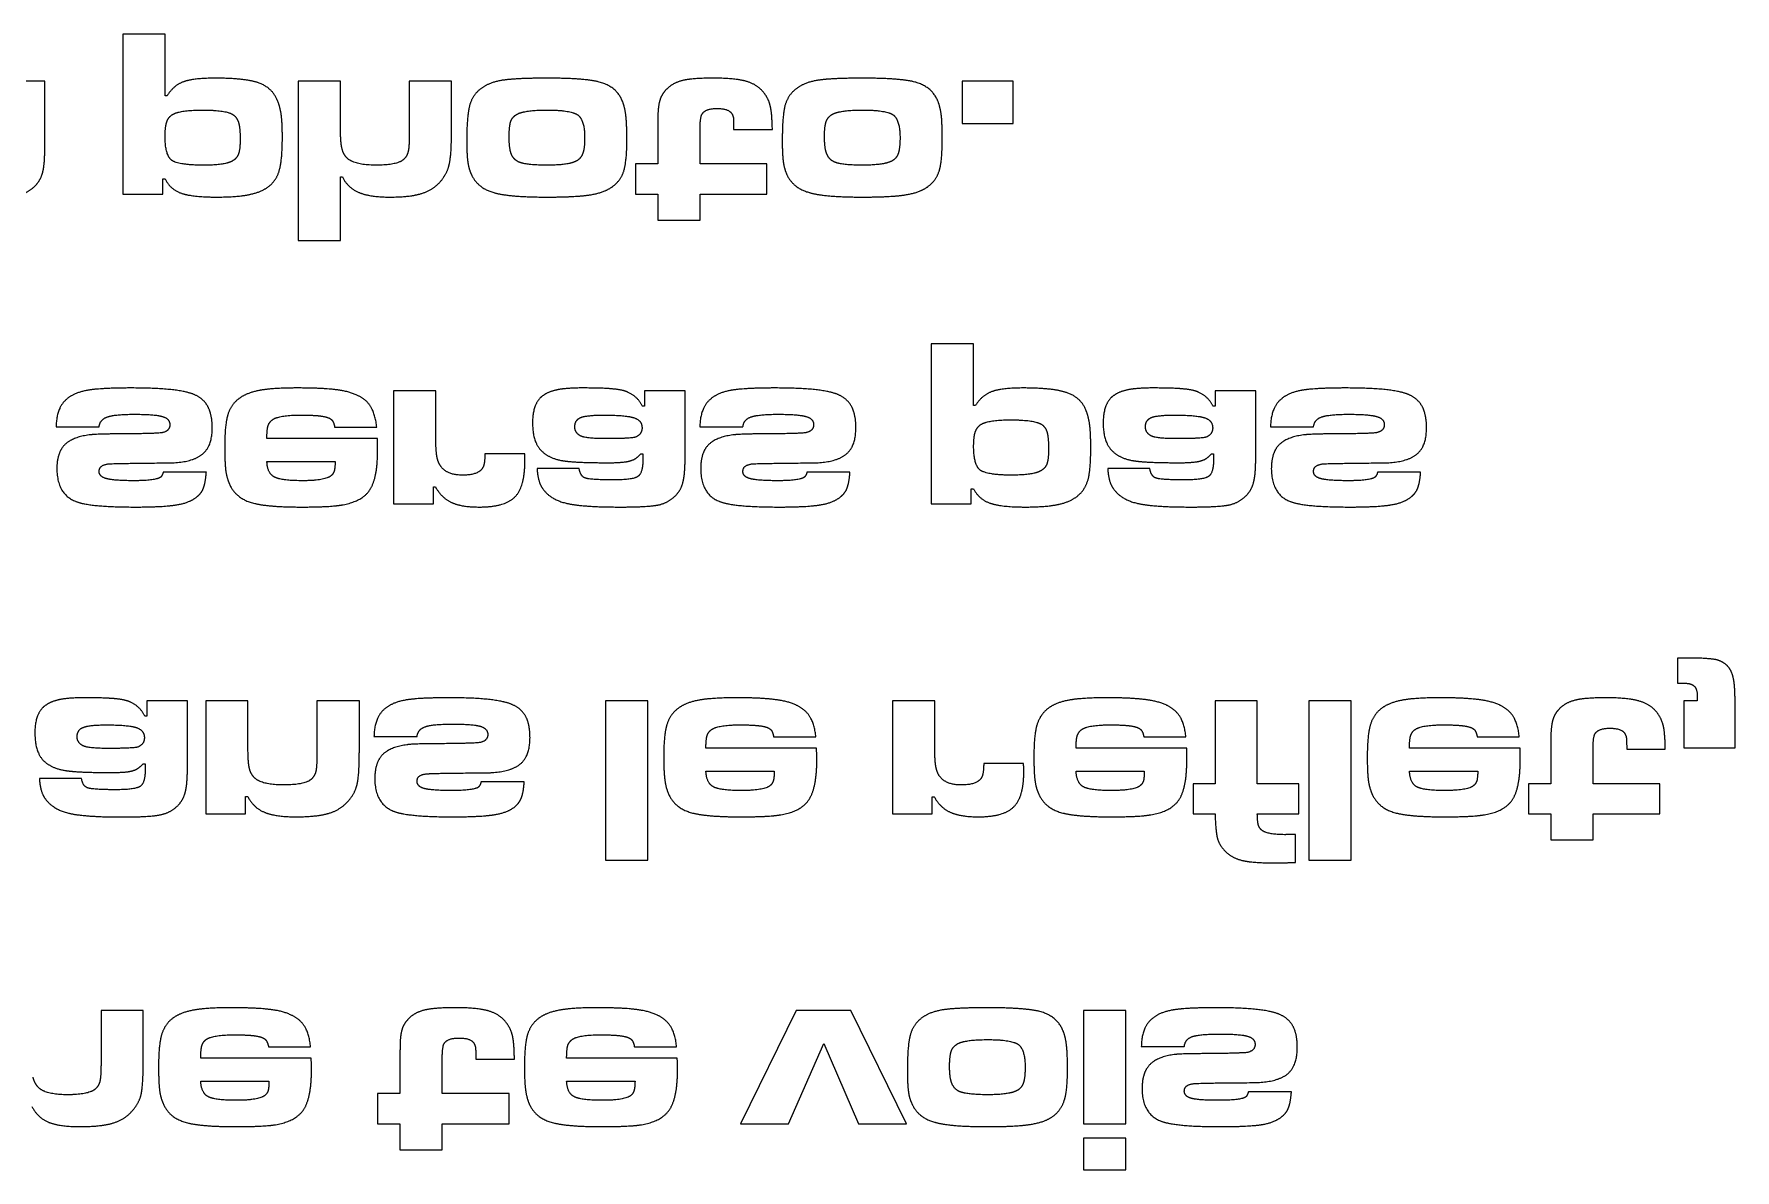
# Model space of a CAD drawing. Header units: millimetres. Extents: x 55 to 233, y 218 to 289.
# Drawn here: x 126.4 to 233.1, y 217.8 to 289.1 of the extents above; entities that cross this region are included whole.
import ezdxf

# ---------------------------------------------------------------- set-up
doc = ezdxf.new("R2010")
doc.units = ezdxf.units.MM
doc.layers.get('0').update_dxf_attribs({"linetype": 'CONTINUOUS'})

msp = doc.modelspace()

# ---------------------------------------------------------------- linework, layer by layer
for p, q in [((131.95, 289.1), (131.95, 279.05)), ((134.6, 289.1), (131.95, 289.1)), ((134.6, 285.23), (134.6, 289.1)), ((127.05, 286.15), (124.5, 286.15)), ((127.05, 281.88), (127.05, 286.15)), ((145.61, 286.15), (142.96, 286.15)), ((142.96, 286.15), (142.96, 276.15)), ((145.61, 283.12), (145.61, 286.15)), ((152.57, 286.15), (149.92, 286.15)), ((149.92, 286.15), (149.92, 282.69)), ((152.57, 282.69), (152.57, 286.15)), ((134.73, 285.23), (134.6, 285.23)), ((165.52, 283.01), (165.52, 280.95)), ((168.17, 280.95), (168.17, 283.01)), ((170.28, 283.11), (172.71, 283.11)), ((165.52, 280.95), (164.12, 280.95)), ((164.12, 280.95), (164.12, 279.05)), ((172.37, 280.95), (168.17, 280.95)), ((172.37, 279.05), (172.37, 280.95)), ((134.45, 279.05), (134.45, 280.01)), ((134.45, 280.01), (134.6, 280.01)), ((145.61, 276.15), (145.61, 280.13)), ((145.61, 280.13), (145.73, 280.13)), ((131.95, 279.05), (134.45, 279.05)), ((164.12, 279.05), (165.52, 279.05)), ((165.52, 279.05), (165.52, 277.42)), ((168.17, 277.42), (168.17, 279.05)), ((168.17, 279.05), (172.37, 279.05)), ((165.52, 277.42), (168.17, 277.42)), ((142.96, 276.15), (145.61, 276.15)), ((182.68, 269.66), (182.68, 259.61)), ((185.34, 269.66), (182.68, 269.66)), ((185.34, 265.79), (185.34, 269.66)), ((151.59, 266.71), (148.94, 266.71)), ((148.94, 266.71), (148.94, 259.61)), ((151.59, 263.76), (151.59, 266.71)), ((167.23, 266.71), (164.68, 266.71)), ((164.68, 266.71), (164.68, 265.74)), ((167.23, 262.43), (167.23, 266.71)), ((185.46, 265.79), (185.34, 265.79)), ((203.04, 266.71), (200.49, 266.71)), ((200.49, 266.71), (200.49, 265.74)), ((203.04, 262.43), (203.04, 266.71)), ((164.68, 265.74), (164.56, 265.74)), ((200.49, 265.74), (200.37, 265.74)), ((127.76, 264.45), (130.46, 264.45)), ((147.93, 263.73), (140.99, 263.73)), ((145.24, 264.43), (147.88, 264.43)), ((168.16, 264.45), (170.86, 264.45)), ((203.97, 264.45), (206.67, 264.45)), ((157.17, 262.76), (154.67, 262.76)), ((164.46, 262.76), (164.58, 262.76)), ((164.58, 262.76), (164.58, 262.38)), ((200.27, 262.76), (200.39, 262.76)), ((200.39, 262.76), (200.39, 262.38)), ((137.19, 261.61), (134.49, 261.61)), ((140.99, 262.28), (145.28, 262.28)), ((160.59, 261.83), (157.94, 261.83)), ((177.58, 261.61), (174.88, 261.61)), ((196.4, 261.83), (193.75, 261.83)), ((213.39, 261.61), (210.69, 261.61)), ((151.44, 259.61), (151.44, 260.68)), ((151.44, 260.68), (151.57, 260.68)), ((185.18, 259.61), (185.18, 260.57)), ((185.18, 260.57), (185.33, 260.57)), ((148.94, 259.61), (151.44, 259.61)), ((182.68, 259.61), (185.18, 259.61)), ((229.5, 249.93), (229.5, 248.36)), ((229.5, 248.36), (229.72, 248.36)), ((229.72, 248.36), (229.99, 248.36)), ((136, 247.26), (133.45, 247.26)), ((133.45, 247.26), (133.45, 246.3)), ((136, 242.99), (136, 247.26)), ((139.8, 247.26), (137.15, 247.26)), ((137.15, 247.26), (137.15, 240.16)), ((139.8, 244.43), (139.8, 247.26)), ((146.79, 247.26), (144.13, 247.26)), ((144.13, 247.26), (144.13, 244.04)), ((146.79, 244.04), (146.79, 247.26)), ((182.9, 247.26), (180.24, 247.26)), ((180.24, 247.26), (180.24, 240.16)), ((182.9, 244.32), (182.9, 247.26)), ((203.14, 247.26), (200.49, 247.26)), ((200.49, 247.26), (200.49, 242.06)), ((203.14, 242.06), (203.14, 247.26)), ((230.75, 247.26), (229.91, 247.26)), ((229.91, 247.26), (229.91, 244.3)), ((230.75, 247.54), (230.75, 247.26)), ((233.12, 244.3), (233.12, 247.21)), ((133.45, 246.3), (133.33, 246.3)), ((147.71, 245.01), (150.41, 245.01)), ((172.79, 244.99), (175.44, 244.99)), ((196.02, 244.99), (198.66, 244.99)), ((216.94, 244.99), (219.58, 244.99)), ((175.48, 244.29), (168.54, 244.29)), ((198.71, 244.29), (191.77, 244.29)), ((219.63, 244.29), (212.69, 244.29)), ((221.56, 244.13), (221.56, 242.06)), ((224.21, 242.06), (224.21, 244.13)), ((226.32, 244.22), (228.74, 244.22)), ((229.91, 244.3), (233.12, 244.3)), ((129.36, 242.39), (126.71, 242.39)), ((133.23, 243.31), (133.35, 243.31)), ((133.35, 243.31), (133.35, 242.94)), ((168.54, 242.84), (172.83, 242.84)), ((188.47, 243.32), (185.97, 243.32)), ((191.77, 242.84), (196.05, 242.84)), ((212.69, 242.84), (216.98, 242.84)), ((139.65, 240.16), (139.65, 241.25)), ((139.65, 241.25), (139.79, 241.25)), ((157.14, 242.17), (154.43, 242.17)), ((182.74, 240.16), (182.74, 241.23)), ((182.74, 241.23), (182.87, 241.23)), ((199.12, 242.06), (199.12, 240.16)), ((200.49, 242.06), (199.12, 242.06)), ((205.75, 242.06), (203.14, 242.06)), ((205.75, 240.16), (205.75, 242.06)), ((221.56, 242.06), (220.16, 242.06)), ((220.16, 242.06), (220.16, 240.16)), ((228.4, 242.06), (224.21, 242.06)), ((228.4, 240.16), (228.4, 242.06)), ((137.15, 240.16), (139.65, 240.16)), ((180.24, 240.16), (182.74, 240.16)), ((199.12, 240.16), (200.49, 240.16)), ((203.14, 240.16), (205.75, 240.16)), ((220.16, 240.16), (221.56, 240.16)), ((221.56, 240.16), (221.56, 238.53)), ((224.21, 238.53), (224.21, 240.16)), ((224.21, 240.16), (228.4, 240.16)), ((205.54, 237.12), (205.54, 238.87)), ((221.56, 238.53), (224.21, 238.53)), ((133.23, 227.82), (130.58, 227.82)), ((130.58, 227.82), (130.58, 224.6)), ((133.23, 224.6), (133.23, 227.82)), ((141.09, 225.55), (143.73, 225.55)), ((164.05, 225.55), (166.7, 225.55)), ((195.86, 225.56), (198.56, 225.56)), ((143.77, 224.84), (136.84, 224.84)), ((149.34, 224.68), (149.34, 222.62)), ((151.99, 222.62), (151.99, 224.68)), ((154.1, 224.78), (156.52, 224.78)), ((166.74, 224.84), (159.8, 224.84)), ((136.84, 223.39), (141.12, 223.39)), ((159.8, 223.39), (164.09, 223.39)), ((149.34, 222.62), (147.94, 222.62)), ((147.94, 222.62), (147.94, 220.72)), ((156.19, 222.62), (151.99, 222.62)), ((156.19, 220.72), (156.19, 222.62)), ((205.28, 222.73), (202.58, 222.73)), ((147.94, 220.72), (149.34, 220.72)), ((149.34, 220.72), (149.34, 219.09)), ((151.99, 219.09), (151.99, 220.72)), ((151.99, 220.72), (156.19, 220.72)), ((149.34, 219.09), (151.99, 219.09))]:
    msp.add_line(p, q)
for points in [[(184.62, 283.49), (187.83, 283.49), (187.83, 286.15), (184.62, 286.15)], [(162.24, 237.26), (164.89, 237.26), (164.89, 247.26), (162.24, 247.26)], [(206.38, 237.26), (209.03, 237.26), (209.03, 247.26), (206.38, 247.26)], [(170.71, 220.72), (173.72, 220.72), (175.93, 225.76), (178.12, 220.72), (181.13, 220.72), (177.64, 227.82), (174.21, 227.82)], [(192.23, 220.72), (194.88, 220.72), (194.88, 227.82), (192.23, 227.82)], [(192.23, 217.82), (194.88, 217.82), (194.88, 219.81), (192.23, 219.81)]]:
    msp.add_lwpolyline(points, close=True)
for points in [[(135.75, 286.1), (135.12, 285.87), (134.73, 285.23)], [(137.73, 286.33), (136.38, 286.33), (135.75, 286.1)], [(140.46, 286.04), (139.61, 286.33), (137.73, 286.33)], [(155.72, 286.19), (154.87, 286.05), (154.35, 285.62)], [(158.57, 286.33), (156.58, 286.33), (155.72, 286.19)], [(161.77, 286.11), (160.81, 286.33), (158.57, 286.33)], [(163.32, 284.84), (162.94, 285.83), (161.77, 286.11)], [(167.1, 286.19), (166.49, 286.05), (166.1, 285.67)], [(169, 286.33), (167.72, 286.33), (167.1, 286.19)], [(171.08, 286.13), (170.38, 286.33), (169, 286.33)], [(172.17, 285.42), (171.77, 285.93), (171.08, 286.13)], [(175.52, 286.19), (174.66, 286.05), (174.15, 285.62)], [(178.36, 286.33), (176.38, 286.33), (175.52, 286.19)], [(181.57, 286.11), (180.6, 286.33), (178.36, 286.33)], [(183.12, 284.84), (182.73, 285.83), (181.57, 286.11)], [(141.64, 284.96), (141.31, 285.74), (140.46, 286.04)], [(154.35, 285.62), (153.86, 285.22), (153.7, 284.57)], [(165.69, 285.06), (165.56, 284.74), (165.53, 284.16)], [(166.1, 285.67), (165.81, 285.39), (165.69, 285.06)], [(172.58, 284.58), (172.48, 285.04), (172.17, 285.42)], [(174.15, 285.62), (173.66, 285.22), (173.49, 284.57)], [(134.71, 283.6), (134.82, 283.91), (135.09, 284.06)], [(135.09, 284.06), (135.56, 284.33), (136.97, 284.33)], [(136.97, 284.33), (138.43, 284.33), (138.87, 284.04)], [(138.87, 284.04), (139.12, 283.87), (139.21, 283.54)], [(141.89, 284.04), (141.82, 284.54), (141.64, 284.96)], [(141.96, 282.63), (141.96, 283.53), (141.89, 284.04)], [(153.7, 284.57), (153.53, 283.91), (153.53, 282.37)], [(156.3, 283.64), (156.42, 283.94), (156.75, 284.1)], [(156.75, 284.1), (157.25, 284.33), (158.57, 284.33)], [(158.57, 284.33), (160.08, 284.33), (160.5, 284.02)], [(160.5, 284.02), (160.93, 283.7), (160.93, 282.58)], [(163.52, 283.95), (163.47, 284.44), (163.32, 284.84)], [(163.58, 282.46), (163.58, 283.45), (163.52, 283.95)], [(165.53, 284.16), (165.52, 283.94), (165.52, 283.01)], [(168.17, 283.01), (168.17, 283.85), (168.29, 284.06)], [(168.29, 284.06), (168.49, 284.43), (169.23, 284.43)], [(169.23, 284.43), (169.99, 284.43), (170.18, 284.08)], [(170.18, 284.08), (170.25, 283.94), (170.27, 283.8)], [(172.71, 283.11), (172.69, 284.13), (172.58, 284.58)], [(173.49, 284.57), (173.33, 283.91), (173.33, 282.37)], [(176.1, 283.64), (176.21, 283.94), (176.54, 284.1)], [(176.54, 284.1), (177.05, 284.33), (178.37, 284.33)], [(178.37, 284.33), (179.88, 284.33), (180.3, 284.02)], [(180.3, 284.02), (180.72, 283.7), (180.72, 282.58)], [(183.32, 283.95), (183.26, 284.44), (183.12, 284.84)], [(183.37, 282.46), (183.37, 283.45), (183.32, 283.95)], [(134.6, 282.68), (134.6, 283.28), (134.71, 283.6)], [(139.21, 283.54), (139.31, 283.2), (139.31, 282.49)], [(145.7, 281.93), (145.61, 282.3), (145.61, 283.12)], [(156.19, 282.65), (156.19, 283.34), (156.3, 283.64)], [(170.27, 283.8), (170.28, 283.67), (170.28, 283.11)], [(175.98, 282.65), (175.98, 283.34), (176.1, 283.64)], [(126.92, 280.42), (127.05, 280.91), (127.05, 281.88)], [(134.99, 281.2), (134.6, 281.54), (134.6, 282.68)], [(139.31, 282.49), (139.31, 281.84), (139.2, 281.56)], [(141.8, 280.66), (141.96, 281.28), (141.96, 282.63)], [(146.02, 281.32), (145.78, 281.55), (145.7, 281.93)], [(149.92, 282.69), (149.92, 282.06), (149.86, 281.76)], [(152.41, 280.83), (152.57, 281.44), (152.57, 282.69)], [(153.53, 282.37), (153.53, 281.49), (153.6, 281.03)], [(156.32, 281.58), (156.19, 281.94), (156.19, 282.65)], [(160.93, 282.58), (160.93, 281.88), (160.79, 281.56)], [(163.39, 280.52), (163.58, 281.13), (163.58, 282.46)], [(173.33, 282.37), (173.33, 281.49), (173.4, 281.03)], [(176.12, 281.58), (175.98, 281.94), (175.98, 282.65)], [(180.72, 282.58), (180.72, 281.88), (180.59, 281.56)], [(183.18, 280.52), (183.37, 281.13), (183.37, 282.46)], [(137.05, 280.87), (135.38, 280.87), (134.99, 281.2)], [(138.78, 281.11), (138.32, 280.87), (137.05, 280.87)], [(139.2, 281.56), (139.09, 281.27), (138.78, 281.11)], [(147.87, 280.87), (146.47, 280.87), (146.02, 281.32)], [(149.62, 281.28), (149.24, 280.87), (147.87, 280.87)], [(149.86, 281.76), (149.8, 281.47), (149.62, 281.28)], [(151.79, 279.75), (152.25, 280.23), (152.41, 280.83)], [(153.6, 281.03), (153.67, 280.57), (153.87, 280.19)], [(156.8, 281.07), (156.46, 281.23), (156.32, 281.58)], [(158.58, 280.87), (157.26, 280.87), (156.8, 281.07)], [(160.32, 281.09), (159.81, 280.87), (158.58, 280.87)], [(160.79, 281.56), (160.66, 281.23), (160.32, 281.09)], [(173.4, 281.03), (173.47, 280.57), (173.66, 280.19)], [(176.6, 281.07), (176.26, 281.23), (176.12, 281.58)], [(178.38, 280.87), (177.06, 280.87), (176.6, 281.07)], [(180.11, 281.09), (179.61, 280.87), (178.38, 280.87)], [(180.59, 281.56), (180.46, 281.23), (180.11, 281.09)], [(126.44, 279.57), (126.79, 279.92), (126.92, 280.42)], [(134.6, 280.01), (134.93, 279.35), (135.62, 279.11)], [(141.23, 279.64), (141.65, 280.03), (141.8, 280.66)], [(145.73, 280.13), (146.06, 279.46), (146.76, 279.16)], [(150.62, 279.07), (151.34, 279.28), (151.79, 279.75)], [(153.87, 280.19), (154.27, 279.42), (155.23, 279.15)], [(162.67, 279.52), (163.2, 279.9), (163.39, 280.52)], [(173.66, 280.19), (174.07, 279.42), (175.03, 279.15)], [(182.46, 279.52), (182.99, 279.9), (183.18, 280.52)], [(125.36, 278.99), (125.99, 279.12), (126.44, 279.57)], [(135.62, 279.11), (136.32, 278.87), (137.85, 278.87)], [(137.85, 278.87), (139.22, 278.87), (139.99, 279.05)], [(139.99, 279.05), (140.77, 279.23), (141.23, 279.64)], [(146.76, 279.16), (147.46, 278.87), (148.72, 278.87)], [(148.72, 278.87), (149.9, 278.87), (150.62, 279.07)], [(155.23, 279.15), (156.19, 278.87), (158.56, 278.87)], [(158.56, 278.87), (160.37, 278.87), (161.27, 279.01)], [(161.27, 279.01), (162.16, 279.15), (162.67, 279.52)], [(175.03, 279.15), (175.99, 278.87), (178.35, 278.87)], [(178.35, 278.87), (180.16, 278.87), (181.06, 279.01)], [(181.06, 279.01), (181.96, 279.15), (182.46, 279.52)], [(132.49, 266.89), (130.55, 266.89), (129.71, 266.74)], [(136.46, 266.46), (135.53, 266.89), (132.49, 266.89)], [(142.92, 266.89), (141.37, 266.89), (140.54, 266.74)], [(145.73, 266.72), (144.79, 266.89), (142.92, 266.89)], [(160.75, 266.89), (159.68, 266.89), (159.1, 266.75)], [(162.68, 266.83), (162.08, 266.89), (160.75, 266.89)], [(172.89, 266.89), (170.95, 266.89), (170.1, 266.74)], [(176.86, 266.46), (175.92, 266.89), (172.89, 266.89)], [(188.46, 266.89), (187.11, 266.89), (186.48, 266.66)], [(191.2, 266.59), (190.35, 266.89), (188.46, 266.89)], [(196.56, 266.89), (195.49, 266.89), (194.91, 266.75)], [(198.49, 266.83), (197.88, 266.89), (196.56, 266.89)], [(208.7, 266.89), (206.76, 266.89), (205.91, 266.74)], [(212.67, 266.46), (211.73, 266.89), (208.7, 266.89)], [(128.38, 266.15), (127.78, 265.61), (127.76, 264.45)], [(129.71, 266.74), (128.87, 266.59), (128.38, 266.15)], [(137.29, 265.71), (137.03, 266.21), (136.46, 266.46)], [(139.23, 266.22), (138.72, 265.83), (138.53, 265.19)], [(140.54, 266.74), (139.72, 266.59), (139.23, 266.22)], [(147.18, 266.1), (146.67, 266.54), (145.73, 266.72)], [(147.88, 264.43), (147.77, 265.59), (147.18, 266.1)], [(158.17, 266.29), (157.66, 265.8), (157.66, 264.68)], [(159.1, 266.75), (158.52, 266.62), (158.17, 266.29)], [(163.63, 266.63), (163.29, 266.78), (162.68, 266.83)], [(164.56, 265.74), (164.27, 266.35), (163.63, 266.63)], [(168.78, 266.15), (168.18, 265.61), (168.16, 264.45)], [(170.1, 266.74), (169.26, 266.59), (168.78, 266.15)], [(177.69, 265.71), (177.42, 266.21), (176.86, 266.46)], [(186.48, 266.66), (185.85, 266.43), (185.46, 265.79)], [(192.38, 265.52), (192.05, 266.3), (191.2, 266.59)], [(193.98, 266.29), (193.47, 265.8), (193.47, 264.68)], [(194.91, 266.75), (194.33, 266.62), (193.98, 266.29)], [(199.44, 266.63), (199.1, 266.78), (198.49, 266.83)], [(200.37, 265.74), (200.08, 266.35), (199.44, 266.63)], [(204.59, 266.15), (203.99, 265.61), (203.97, 264.45)], [(205.91, 266.74), (205.07, 266.59), (204.59, 266.15)], [(213.5, 265.71), (213.23, 266.21), (212.67, 266.46)], [(130.46, 264.45), (130.5, 264.9), (130.97, 265.07)], [(130.97, 265.07), (131.44, 265.24), (132.68, 265.24)], [(132.68, 265.24), (133.97, 265.24), (134.44, 265.1)], [(134.44, 265.1), (134.9, 264.96), (134.9, 264.58)], [(137.56, 264.4), (137.56, 265.2), (137.29, 265.71)], [(138.53, 265.19), (138.34, 264.54), (138.34, 263.19)], [(141.06, 264.51), (141.13, 264.74), (141.34, 264.9)], [(141.34, 264.9), (141.73, 265.19), (143.12, 265.19)], [(143.12, 265.19), (144.01, 265.19), (144.45, 265.12)], [(144.45, 265.12), (144.9, 265.05), (145.06, 264.89)], [(145.06, 264.89), (145.19, 264.76), (145.24, 264.43)], [(160.31, 264.45), (160.31, 264.88), (160.69, 265.04)], [(160.69, 265.04), (161.07, 265.19), (162.14, 265.19)], [(162.14, 265.19), (163.53, 265.19), (164.03, 265.02)], [(164.03, 265.02), (164.53, 264.85), (164.53, 264.38)], [(170.86, 264.45), (170.9, 264.9), (171.36, 265.07)], [(171.36, 265.07), (171.83, 265.24), (173.08, 265.24)], [(173.08, 265.24), (174.37, 265.24), (174.83, 265.1)], [(174.83, 265.1), (175.3, 264.96), (175.3, 264.58)], [(177.95, 264.4), (177.95, 265.2), (177.69, 265.71)], [(185.83, 264.62), (186.29, 264.89), (187.7, 264.89)], [(187.7, 264.89), (189.17, 264.89), (189.61, 264.6)], [(192.62, 264.6), (192.55, 265.1), (192.38, 265.52)], [(196.12, 264.45), (196.12, 264.88), (196.5, 265.04)], [(196.5, 265.04), (196.88, 265.19), (197.95, 265.19)], [(197.95, 265.19), (199.34, 265.19), (199.84, 265.02)], [(199.84, 265.02), (200.34, 264.85), (200.34, 264.38)], [(206.67, 264.45), (206.71, 264.9), (207.17, 265.07)], [(207.17, 265.07), (207.64, 265.24), (208.89, 265.24)], [(208.89, 265.24), (210.18, 265.24), (210.64, 265.1)], [(210.64, 265.1), (211.11, 264.96), (211.11, 264.58)], [(213.76, 264.4), (213.76, 265.2), (213.5, 265.71)], [(129.83, 263.94), (128.58, 263.78), (128.14, 263.13)], [(132.19, 264.01), (130.27, 264.01), (129.83, 263.94)], [(134.46, 264.09), (134.25, 264.03), (132.19, 264.01)], [(134.9, 264.58), (134.9, 264.21), (134.46, 264.09)], [(136.88, 262.69), (137.56, 263.18), (137.56, 264.4)], [(140.99, 263.73), (140.99, 264.27), (141.06, 264.51)], [(147.94, 263.01), (147.94, 263.18), (147.93, 263.73)], [(151.66, 262.57), (151.59, 262.95), (151.59, 263.76)], [(157.66, 264.68), (157.66, 263.45), (158.27, 262.9)], [(160.7, 263.87), (160.31, 264.06), (160.31, 264.45)], [(162.36, 263.71), (161.02, 263.71), (160.7, 263.87)], [(164.1, 263.8), (163.9, 263.72), (162.36, 263.71)], [(164.53, 264.38), (164.53, 263.96), (164.1, 263.8)], [(170.22, 263.94), (168.98, 263.78), (168.54, 263.13)], [(172.59, 264.01), (170.67, 264.01), (170.22, 263.94)], [(174.85, 264.09), (174.65, 264.03), (172.59, 264.01)], [(175.3, 264.58), (175.3, 264.21), (174.85, 264.09)], [(177.28, 262.69), (177.95, 263.18), (177.95, 264.4)], [(185.34, 263.23), (185.34, 263.84), (185.45, 264.15)], [(185.45, 264.15), (185.56, 264.46), (185.83, 264.62)], [(189.61, 264.6), (189.86, 264.43), (189.95, 264.09)], [(189.95, 264.09), (190.04, 263.76), (190.04, 263.05)], [(192.69, 263.19), (192.69, 264.09), (192.62, 264.6)], [(193.47, 264.68), (193.47, 263.45), (194.08, 262.9)], [(196.51, 263.87), (196.12, 264.06), (196.12, 264.45)], [(198.17, 263.71), (196.83, 263.71), (196.51, 263.87)], [(199.91, 263.8), (199.71, 263.72), (198.17, 263.71)], [(200.34, 264.38), (200.34, 263.96), (199.91, 263.8)], [(206.03, 263.94), (204.79, 263.78), (204.35, 263.13)], [(208.4, 264.01), (206.48, 264.01), (206.03, 263.94)], [(210.66, 264.09), (210.46, 264.03), (208.4, 264.01)], [(211.11, 264.58), (211.11, 264.21), (210.66, 264.09)], [(213.09, 262.69), (213.76, 263.18), (213.76, 264.4)], [(128.14, 263.13), (127.81, 262.65), (127.81, 261.83)], [(134.72, 262.19), (136.21, 262.19), (136.88, 262.69)], [(138.34, 263.19), (138.34, 262.18), (138.41, 261.67)], [(147.46, 260.51), (147.94, 261.26), (147.94, 263.01)], [(154.67, 262.76), (154.67, 262.14), (154.54, 261.89)], [(157.18, 262.29), (157.18, 262.38), (157.17, 262.76)], [(158.27, 262.9), (158.75, 262.46), (159.54, 262.33)], [(163.76, 262.31), (164.16, 262.41), (164.46, 262.76)], [(168.54, 263.13), (168.21, 262.65), (168.21, 261.83)], [(175.12, 262.19), (176.61, 262.19), (177.28, 262.69)], [(185.72, 261.76), (185.34, 262.1), (185.34, 263.23)], [(190.04, 263.05), (190.04, 262.4), (189.93, 262.11)], [(192.54, 261.21), (192.69, 261.84), (192.69, 263.19)], [(194.08, 262.9), (194.56, 262.46), (195.35, 262.33)], [(199.57, 262.31), (199.97, 262.41), (200.27, 262.76)], [(204.35, 263.13), (204.02, 262.65), (204.02, 261.83)], [(210.93, 262.19), (212.42, 262.19), (213.09, 262.69)], [(127.81, 261.83), (127.81, 260.26), (128.97, 259.78)], [(130.46, 261.65), (130.46, 262.08), (131.1, 262.13)], [(130.93, 261.2), (130.46, 261.32), (130.46, 261.65)], [(131.1, 262.13), (131.6, 262.16), (134.72, 262.19)], [(134.49, 261.61), (134.41, 261.35), (134.3, 261.28)], [(137.02, 260.64), (137.14, 260.97), (137.19, 261.61)], [(138.41, 261.67), (138.49, 261.16), (138.69, 260.75)], [(141.45, 261.31), (141.02, 261.54), (140.99, 262.28)], [(145.22, 261.71), (145.18, 261.55), (145.06, 261.42)], [(145.28, 262.28), (145.26, 261.86), (145.22, 261.71)], [(151.93, 261.94), (151.73, 262.19), (151.66, 262.57)], [(153.27, 261.42), (152.32, 261.42), (151.93, 261.94)], [(154.54, 261.89), (154.28, 261.42), (153.27, 261.42)], [(156.55, 260.05), (157.18, 260.68), (157.18, 262.29)], [(157.94, 261.83), (157.99, 261.01), (158.29, 260.58)], [(159.54, 262.33), (160.33, 262.2), (162.46, 262.2)], [(160.99, 261.23), (160.65, 261.34), (160.59, 261.83)], [(162.46, 262.2), (163.37, 262.2), (163.76, 262.31)], [(164.58, 262.38), (164.58, 261.55), (164.27, 261.34)], [(167.1, 260.97), (167.23, 261.47), (167.23, 262.43)], [(168.21, 261.83), (168.21, 260.26), (169.36, 259.78)], [(170.86, 261.65), (170.86, 262.08), (171.5, 262.13)], [(171.32, 261.2), (170.86, 261.32), (170.86, 261.65)], [(171.5, 262.13), (171.99, 262.16), (175.12, 262.19)], [(174.88, 261.61), (174.81, 261.35), (174.7, 261.28)], [(177.41, 260.64), (177.53, 260.97), (177.58, 261.61)], [(187.78, 261.42), (186.11, 261.42), (185.72, 261.76)], [(189.51, 261.67), (189.06, 261.43), (187.78, 261.42)], [(189.93, 262.11), (189.82, 261.83), (189.51, 261.67)], [(193.75, 261.83), (193.8, 261.01), (194.1, 260.58)], [(195.35, 262.33), (196.14, 262.2), (198.27, 262.2)], [(196.8, 261.23), (196.46, 261.34), (196.4, 261.83)], [(198.27, 262.2), (199.18, 262.2), (199.57, 262.31)], [(200.39, 262.38), (200.39, 261.55), (200.08, 261.34)], [(202.91, 260.97), (203.04, 261.47), (203.04, 262.43)], [(204.02, 261.83), (204.02, 260.26), (205.17, 259.78)], [(206.67, 261.65), (206.67, 262.08), (207.31, 262.13)], [(207.13, 261.2), (206.67, 261.32), (206.67, 261.65)], [(207.31, 262.13), (207.8, 262.16), (210.93, 262.19)], [(210.69, 261.61), (210.62, 261.35), (210.51, 261.28)], [(213.22, 260.64), (213.34, 260.97), (213.39, 261.61)], [(132.63, 261.07), (131.39, 261.07), (130.93, 261.2)], [(134.3, 261.28), (133.97, 261.07), (132.63, 261.07)], [(136.62, 260.08), (136.9, 260.31), (137.02, 260.64)], [(138.69, 260.75), (139.12, 259.9), (140.23, 259.64)], [(143.23, 261.07), (141.88, 261.07), (141.45, 261.31)], [(145.06, 261.42), (144.72, 261.07), (143.23, 261.07)], [(145.69, 259.55), (146.98, 259.77), (147.46, 260.51)], [(151.57, 260.68), (151.94, 260), (152.57, 259.71)], [(158.29, 260.58), (158.77, 259.9), (159.77, 259.66)], [(162.76, 261.12), (161.33, 261.12), (160.99, 261.23)], [(164.27, 261.34), (163.97, 261.12), (162.76, 261.12)], [(166.62, 260.13), (166.98, 260.48), (167.1, 260.97)], [(173.03, 261.07), (171.78, 261.07), (171.32, 261.2)], [(174.7, 261.28), (174.37, 261.07), (173.03, 261.07)], [(177.01, 260.08), (177.29, 260.31), (177.41, 260.64)], [(185.33, 260.57), (185.66, 259.91), (186.36, 259.67)], [(191.96, 260.2), (192.38, 260.59), (192.54, 261.21)], [(194.1, 260.58), (194.58, 259.9), (195.58, 259.66)], [(198.57, 261.12), (197.14, 261.12), (196.8, 261.23)], [(200.08, 261.34), (199.77, 261.12), (198.57, 261.12)], [(202.43, 260.13), (202.79, 260.48), (202.91, 260.97)], [(208.84, 261.07), (207.59, 261.07), (207.13, 261.2)], [(210.51, 261.28), (210.18, 261.07), (208.84, 261.07)], [(212.82, 260.08), (213.1, 260.31), (213.22, 260.64)], [(128.97, 259.78), (129.84, 259.42), (132.71, 259.42)], [(132.71, 259.42), (134.52, 259.42), (135.34, 259.56)], [(135.34, 259.56), (136.16, 259.69), (136.62, 260.08)], [(140.23, 259.64), (141.18, 259.42), (143.19, 259.42)], [(143.19, 259.42), (144.96, 259.42), (145.69, 259.55)], [(152.57, 259.71), (153.2, 259.42), (154.32, 259.42)], [(154.32, 259.42), (155.92, 259.42), (156.55, 260.05)], [(159.77, 259.66), (160.77, 259.42), (163.15, 259.42)], [(163.15, 259.42), (164.9, 259.42), (165.54, 259.55)], [(165.54, 259.55), (166.18, 259.68), (166.62, 260.13)], [(169.36, 259.78), (170.24, 259.42), (173.11, 259.42)], [(173.11, 259.42), (174.92, 259.42), (175.74, 259.56)], [(175.74, 259.56), (176.56, 259.69), (177.01, 260.08)], [(186.36, 259.67), (187.05, 259.42), (188.58, 259.42)], [(188.58, 259.42), (189.95, 259.42), (190.73, 259.6)], [(190.73, 259.6), (191.5, 259.78), (191.96, 260.2)], [(195.58, 259.66), (196.58, 259.42), (198.96, 259.42)], [(198.96, 259.42), (200.71, 259.42), (201.35, 259.55)], [(201.35, 259.55), (201.99, 259.68), (202.43, 260.13)], [(205.17, 259.78), (206.05, 259.42), (208.92, 259.42)], [(208.92, 259.42), (210.73, 259.42), (211.55, 259.56)], [(211.55, 259.56), (212.37, 259.69), (212.82, 260.08)], [(230.27, 249.94), (229.92, 249.94), (229.5, 249.93)], [(231.96, 249.83), (231.47, 249.94), (230.27, 249.94)], [(232.73, 249.34), (232.44, 249.71), (231.96, 249.83)], [(233.03, 248.6), (232.95, 249.06), (232.73, 249.34)], [(229.99, 248.36), (230.39, 248.36), (230.57, 248.17)], [(230.57, 248.17), (230.75, 247.98), (230.75, 247.54)], [(233.12, 247.21), (233.12, 248.14), (233.03, 248.6)], [(126.94, 246.84), (126.43, 246.35), (126.43, 245.24)], [(127.87, 247.31), (127.29, 247.17), (126.94, 246.84)], [(129.52, 247.45), (128.45, 247.45), (127.87, 247.31)], [(131.45, 247.39), (130.84, 247.45), (129.52, 247.45)], [(132.4, 247.19), (132.06, 247.34), (131.45, 247.39)], [(133.33, 246.3), (133.03, 246.91), (132.4, 247.19)], [(148.33, 246.71), (147.73, 246.16), (147.71, 245.01)], [(149.66, 247.3), (148.82, 247.15), (148.33, 246.71)], [(152.44, 247.45), (150.5, 247.45), (149.66, 247.3)], [(156.41, 247.01), (155.47, 247.45), (152.44, 247.45)], [(157.24, 246.26), (156.98, 246.76), (156.41, 247.01)], [(166.79, 246.78), (166.27, 246.39), (166.08, 245.74)], [(168.1, 247.3), (167.27, 247.15), (166.79, 246.78)], [(170.47, 247.45), (168.93, 247.45), (168.1, 247.3)], [(173.28, 247.27), (172.35, 247.45), (170.47, 247.45)], [(174.73, 246.65), (174.22, 247.1), (173.28, 247.27)], [(175.44, 244.99), (175.33, 246.15), (174.73, 246.65)], [(190.01, 246.78), (189.5, 246.39), (189.31, 245.74)], [(191.32, 247.3), (190.49, 247.15), (190.01, 246.78)], [(193.69, 247.45), (192.15, 247.45), (191.32, 247.3)], [(196.51, 247.27), (195.57, 247.45), (193.69, 247.45)], [(197.96, 246.65), (197.45, 247.1), (196.51, 247.27)], [(198.66, 244.99), (198.55, 246.15), (197.96, 246.65)], [(210.93, 246.78), (210.42, 246.39), (210.23, 245.74)], [(212.24, 247.3), (211.42, 247.15), (210.93, 246.78)], [(214.62, 247.45), (213.07, 247.45), (212.24, 247.3)], [(217.43, 247.27), (216.49, 247.45), (214.62, 247.45)], [(218.88, 246.65), (218.37, 247.1), (217.43, 247.27)], [(219.58, 244.99), (219.47, 246.15), (218.88, 246.65)], [(222.13, 246.79), (221.85, 246.51), (221.72, 246.18)], [(223.14, 247.31), (222.52, 247.17), (222.13, 246.79)], [(225.03, 247.45), (223.76, 247.45), (223.14, 247.31)], [(227.11, 247.24), (226.41, 247.45), (225.03, 247.45)], [(228.21, 246.54), (227.81, 247.04), (227.11, 247.24)], [(129.08, 245.01), (129.08, 245.44), (129.46, 245.59)], [(129.46, 245.59), (129.84, 245.75), (130.91, 245.75)], [(130.91, 245.75), (132.3, 245.75), (132.8, 245.58)], [(132.8, 245.58), (133.3, 245.41), (133.3, 244.94)], [(150.41, 245.01), (150.45, 245.46), (150.92, 245.63)], [(150.92, 245.63), (151.39, 245.8), (152.63, 245.8)], [(152.63, 245.8), (153.92, 245.8), (154.39, 245.66)], [(154.39, 245.66), (154.85, 245.52), (154.85, 245.14)], [(157.5, 244.95), (157.5, 245.76), (157.24, 246.26)], [(166.08, 245.74), (165.89, 245.09), (165.89, 243.75)], [(168.89, 245.45), (169.28, 245.75), (170.68, 245.75)], [(170.68, 245.75), (171.56, 245.75), (172.01, 245.68)], [(172.01, 245.68), (172.45, 245.61), (172.61, 245.45)], [(189.31, 245.74), (189.12, 245.09), (189.12, 243.75)], [(192.11, 245.45), (192.51, 245.75), (193.9, 245.75)], [(193.9, 245.75), (194.79, 245.75), (195.23, 245.68)], [(195.23, 245.68), (195.67, 245.61), (195.83, 245.45)], [(210.23, 245.74), (210.04, 245.09), (210.04, 243.75)], [(213.03, 245.45), (213.43, 245.75), (214.82, 245.75)], [(214.82, 245.75), (215.71, 245.75), (216.15, 245.68)], [(216.15, 245.68), (216.6, 245.61), (216.76, 245.45)], [(221.72, 246.18), (221.6, 245.85), (221.57, 245.27)], [(224.32, 245.17), (224.52, 245.54), (225.26, 245.54)], [(225.26, 245.54), (226.03, 245.54), (226.21, 245.19)], [(228.62, 245.69), (228.51, 246.15), (228.21, 246.54)], [(228.74, 244.22), (228.73, 245.24), (228.62, 245.69)], [(126.43, 245.24), (126.43, 244), (127.03, 243.45)], [(129.47, 244.43), (129.08, 244.62), (129.08, 245.01)], [(133.3, 244.94), (133.3, 244.52), (132.87, 244.35)], [(149.77, 244.5), (148.53, 244.33), (148.09, 243.69)], [(152.14, 244.57), (150.22, 244.57), (149.77, 244.5)], [(154.4, 244.65), (154.2, 244.59), (152.14, 244.57)], [(154.85, 245.14), (154.85, 244.77), (154.4, 244.65)], [(156.83, 243.25), (157.5, 243.74), (157.5, 244.95)], [(168.54, 244.29), (168.54, 244.83), (168.61, 245.06)], [(168.61, 245.06), (168.68, 245.3), (168.89, 245.45)], [(172.61, 245.45), (172.74, 245.31), (172.79, 244.99)], [(191.77, 244.29), (191.77, 244.83), (191.84, 245.06)], [(191.84, 245.06), (191.91, 245.3), (192.11, 245.45)], [(195.83, 245.45), (195.97, 245.31), (196.02, 244.99)], [(212.69, 244.29), (212.69, 244.83), (212.76, 245.06)], [(212.76, 245.06), (212.83, 245.3), (213.03, 245.45)], [(216.76, 245.45), (216.89, 245.31), (216.94, 244.99)], [(221.57, 245.27), (221.56, 245.06), (221.56, 244.13)], [(224.21, 244.13), (224.21, 244.96), (224.32, 245.17)], [(226.21, 245.19), (226.29, 245.05), (226.3, 244.91)], [(226.3, 244.91), (226.32, 244.78), (226.32, 244.22)], [(127.03, 243.45), (127.52, 243.02), (128.31, 242.89)], [(131.13, 244.27), (129.79, 244.27), (129.47, 244.43)], [(132.87, 244.35), (132.67, 244.28), (131.13, 244.27)], [(139.88, 243.08), (139.8, 243.45), (139.8, 244.43)], [(144.13, 244.04), (144.13, 243.18), (144.07, 242.88)], [(146.64, 241.97), (146.79, 242.57), (146.79, 244.04)], [(148.09, 243.69), (147.76, 243.2), (147.76, 242.38)], [(165.89, 243.75), (165.89, 242.74), (165.97, 242.23)], [(175.01, 241.07), (175.5, 241.81), (175.5, 243.57)], [(175.5, 243.57), (175.5, 243.74), (175.48, 244.29)], [(182.97, 243.13), (182.9, 243.5), (182.9, 244.32)], [(189.12, 243.75), (189.12, 242.74), (189.19, 242.23)], [(198.24, 241.07), (198.72, 241.81), (198.72, 243.57)], [(198.72, 243.57), (198.72, 243.74), (198.71, 244.29)], [(210.04, 243.75), (210.04, 242.74), (210.11, 242.23)], [(219.16, 241.07), (219.64, 241.81), (219.64, 243.57)], [(219.64, 243.57), (219.64, 243.74), (219.63, 244.29)], [(126.71, 242.39), (126.76, 241.56), (127.06, 241.14)], [(128.31, 242.89), (129.1, 242.76), (131.23, 242.76)], [(129.76, 241.79), (129.42, 241.9), (129.36, 242.39)], [(131.23, 242.76), (132.14, 242.76), (132.53, 242.86)], [(132.53, 242.86), (132.93, 242.97), (133.23, 243.31)], [(133.35, 242.94), (133.35, 242.11), (133.04, 241.89)], [(135.87, 241.53), (136, 242.02), (136, 242.99)], [(140.19, 242.45), (139.95, 242.71), (139.88, 243.08)], [(142.02, 241.98), (140.64, 241.98), (140.19, 242.45)], [(143.8, 242.36), (143.41, 241.98), (142.02, 241.98)], [(144.07, 242.88), (144.01, 242.57), (143.8, 242.36)], [(147.76, 242.38), (147.76, 240.82), (148.92, 240.34)], [(150.41, 242.21), (150.41, 242.64), (151.05, 242.68)], [(151.05, 242.68), (151.55, 242.72), (154.67, 242.74)], [(154.67, 242.74), (156.16, 242.75), (156.83, 243.25)], [(169.01, 241.86), (168.57, 242.1), (168.54, 242.84)], [(172.83, 242.84), (172.82, 242.42), (172.77, 242.26)], [(183.23, 242.49), (183.03, 242.75), (182.97, 243.13)], [(184.57, 241.98), (183.63, 241.98), (183.23, 242.49)], [(185.84, 242.45), (185.58, 241.98), (184.57, 241.98)], [(185.97, 243.32), (185.97, 242.7), (185.84, 242.45)], [(187.86, 240.61), (188.49, 241.24), (188.49, 242.84)], [(188.49, 242.84), (188.49, 242.94), (188.47, 243.32)], [(192.23, 241.86), (191.8, 242.1), (191.77, 242.84)], [(196.05, 242.84), (196.04, 242.42), (196, 242.26)], [(213.15, 241.86), (212.72, 242.1), (212.69, 242.84)], [(216.98, 242.84), (216.96, 242.42), (216.92, 242.26)], [(131.53, 241.68), (130.1, 241.68), (129.76, 241.79)], [(133.04, 241.89), (132.73, 241.68), (131.53, 241.68)], [(135.39, 240.68), (135.75, 241.04), (135.87, 241.53)], [(139.79, 241.25), (140.15, 240.55), (140.83, 240.27)], [(146, 240.87), (146.49, 241.37), (146.64, 241.97)], [(150.87, 241.75), (150.41, 241.88), (150.41, 242.21)], [(152.58, 241.63), (151.34, 241.63), (150.87, 241.75)], [(154.25, 241.83), (153.92, 241.63), (152.58, 241.63)], [(154.43, 242.17), (154.36, 241.91), (154.25, 241.83)], [(156.97, 241.2), (157.09, 241.53), (157.14, 242.17)], [(165.97, 242.23), (166.04, 241.72), (166.24, 241.31)], [(166.24, 241.31), (166.67, 240.46), (167.78, 240.2)], [(170.78, 241.63), (169.44, 241.63), (169.01, 241.86)], [(172.62, 241.98), (172.27, 241.63), (170.78, 241.63)], [(172.77, 242.26), (172.73, 242.11), (172.62, 241.98)], [(182.87, 241.23), (183.25, 240.55), (183.87, 240.27)], [(189.19, 242.23), (189.26, 241.72), (189.47, 241.31)], [(189.47, 241.31), (189.89, 240.46), (191.01, 240.2)], [(194, 241.63), (192.66, 241.63), (192.23, 241.86)], [(195.84, 241.98), (195.5, 241.63), (194, 241.63)], [(196, 242.26), (195.96, 242.11), (195.84, 241.98)], [(210.11, 242.23), (210.19, 241.72), (210.39, 241.31)], [(210.39, 241.31), (210.82, 240.46), (211.93, 240.2)], [(214.93, 241.63), (213.58, 241.63), (213.15, 241.86)], [(216.76, 241.98), (216.42, 241.63), (214.93, 241.63)], [(216.92, 242.26), (216.88, 242.11), (216.76, 241.98)], [(127.06, 241.14), (127.54, 240.46), (128.54, 240.21)], [(128.54, 240.21), (129.54, 239.97), (131.92, 239.97)], [(134.31, 240.11), (134.95, 240.24), (135.39, 240.68)], [(140.83, 240.27), (141.52, 239.98), (142.8, 239.98)], [(142.8, 239.98), (144.08, 239.98), (144.8, 240.18)], [(144.8, 240.18), (145.53, 240.38), (146, 240.87)], [(148.92, 240.34), (149.79, 239.98), (152.66, 239.98)], [(155.29, 240.12), (156.11, 240.25), (156.57, 240.63)], [(156.57, 240.63), (156.84, 240.87), (156.97, 241.2)], [(167.78, 240.2), (168.73, 239.98), (170.74, 239.98)], [(173.24, 240.11), (174.53, 240.32), (175.01, 241.07)], [(183.87, 240.27), (184.5, 239.98), (185.62, 239.98)], [(185.62, 239.98), (187.23, 239.98), (187.86, 240.61)], [(191.01, 240.2), (191.96, 239.98), (193.97, 239.98)], [(196.46, 240.11), (197.75, 240.32), (198.24, 241.07)], [(211.93, 240.2), (212.88, 239.98), (214.89, 239.98)], [(217.39, 240.11), (218.68, 240.32), (219.16, 241.07)], [(131.92, 239.97), (133.67, 239.97), (134.31, 240.11)], [(152.66, 239.98), (154.47, 239.98), (155.29, 240.12)], [(170.74, 239.98), (172.51, 239.98), (173.24, 240.11)], [(193.97, 239.98), (195.74, 239.98), (196.46, 240.11)], [(200.49, 240.16), (200.52, 239.04), (200.65, 238.58)], [(203.2, 239.49), (203.15, 239.69), (203.14, 240.16)], [(203.4, 239.16), (203.25, 239.29), (203.2, 239.49)], [(204.84, 238.86), (203.73, 238.86), (203.4, 239.16)], [(214.89, 239.98), (216.66, 239.98), (217.39, 240.11)], [(200.65, 238.58), (200.79, 238.13), (201.18, 237.77)], [(205.54, 238.87), (205.03, 238.86), (204.84, 238.86)], [(201.18, 237.77), (201.61, 237.37), (202.25, 237.23)], [(202.25, 237.23), (202.88, 237.09), (204.21, 237.09)], [(204.21, 237.09), (204.84, 237.09), (205.54, 237.12)], [(136.39, 227.85), (135.56, 227.7), (135.08, 227.34)], [(138.76, 228), (137.22, 228), (136.39, 227.85)], [(141.58, 227.83), (140.64, 228), (138.76, 228)], [(143.03, 227.21), (142.51, 227.66), (141.58, 227.83)], [(150.92, 227.86), (150.3, 227.72), (149.91, 227.34)], [(152.82, 228), (151.54, 228), (150.92, 227.86)], [(154.89, 227.8), (154.19, 228), (152.82, 228)], [(155.99, 227.09), (155.59, 227.6), (154.89, 227.8)], [(159.36, 227.85), (158.53, 227.7), (158.05, 227.34)], [(161.73, 228), (160.19, 228), (159.36, 227.85)], [(164.54, 227.83), (163.61, 228), (161.73, 228)], [(165.99, 227.21), (165.48, 227.66), (164.54, 227.83)], [(183.37, 227.86), (182.51, 227.72), (182, 227.29)], [(186.21, 228), (184.23, 228), (183.37, 227.86)], [(189.42, 227.78), (188.46, 228), (186.21, 228)], [(190.97, 226.51), (190.59, 227.5), (189.42, 227.78)], [(197.8, 227.85), (196.96, 227.7), (196.48, 227.26)], [(200.59, 228), (198.65, 228), (197.8, 227.85)], [(204.56, 227.57), (203.62, 228), (200.59, 228)], [(205.39, 226.82), (205.12, 227.32), (204.56, 227.57)], [(134.38, 226.3), (134.19, 225.65), (134.19, 224.3)], [(135.08, 227.34), (134.57, 226.95), (134.38, 226.3)], [(137.18, 226.01), (137.58, 226.3), (138.97, 226.3)], [(138.97, 226.3), (139.86, 226.3), (140.3, 226.23)], [(143.73, 225.55), (143.62, 226.71), (143.03, 227.21)], [(149.5, 226.74), (149.38, 226.41), (149.35, 225.83)], [(149.91, 227.34), (149.63, 227.06), (149.5, 226.74)], [(156.4, 226.25), (156.29, 226.71), (155.99, 227.09)], [(157.34, 226.3), (157.15, 225.65), (157.15, 224.3)], [(158.05, 227.34), (157.53, 226.95), (157.34, 226.3)], [(160.15, 226.01), (160.54, 226.3), (161.94, 226.3)], [(161.94, 226.3), (162.82, 226.3), (163.27, 226.23)], [(166.7, 225.55), (166.59, 226.71), (165.99, 227.21)], [(182, 227.29), (181.51, 226.89), (181.35, 226.24)], [(191.17, 225.62), (191.12, 226.11), (190.97, 226.51)], [(196.48, 227.26), (195.88, 226.72), (195.86, 225.56)], [(199.06, 226.19), (199.53, 226.35), (200.78, 226.35)], [(200.78, 226.35), (202.07, 226.35), (202.53, 226.21)], [(205.65, 225.51), (205.65, 226.32), (205.39, 226.82)], [(136.84, 224.84), (136.84, 225.39), (136.91, 225.62)], [(136.91, 225.62), (136.98, 225.86), (137.18, 226.01)], [(140.3, 226.23), (140.74, 226.16), (140.9, 226)], [(140.9, 226), (141.03, 225.87), (141.09, 225.55)], [(149.35, 225.83), (149.34, 225.61), (149.34, 224.68)], [(151.99, 224.68), (151.99, 225.52), (152.1, 225.73)], [(152.1, 225.73), (152.3, 226.1), (153.04, 226.1)], [(153.04, 226.1), (153.81, 226.1), (153.99, 225.75)], [(153.99, 225.75), (154.07, 225.61), (154.08, 225.47)], [(154.08, 225.47), (154.1, 225.34), (154.1, 224.78)], [(156.52, 224.78), (156.51, 225.8), (156.4, 226.25)], [(159.8, 224.84), (159.8, 225.39), (159.87, 225.62)], [(159.87, 225.62), (159.94, 225.86), (160.15, 226.01)], [(163.27, 226.23), (163.71, 226.16), (163.87, 226)], [(163.87, 226), (164, 225.87), (164.05, 225.55)], [(181.35, 226.24), (181.18, 225.58), (181.18, 224.04)], [(183.83, 224.32), (183.83, 225.01), (183.95, 225.31)], [(183.95, 225.31), (184.07, 225.61), (184.4, 225.77)], [(184.4, 225.77), (184.9, 226), (186.22, 226)], [(186.22, 226), (187.73, 226), (188.15, 225.69)], [(188.15, 225.69), (188.57, 225.37), (188.57, 224.25)], [(191.23, 224.13), (191.23, 225.12), (191.17, 225.62)], [(198.56, 225.56), (198.6, 226.02), (199.06, 226.19)], [(202.53, 226.21), (203, 226.08), (203, 225.69)], [(203, 225.69), (203, 225.33), (202.55, 225.2)], [(204.98, 223.8), (205.65, 224.3), (205.65, 225.51)], [(130.58, 224.6), (130.58, 223.74), (130.52, 223.43)], [(133.09, 222.53), (133.23, 223.13), (133.23, 224.6)], [(134.19, 224.3), (134.19, 223.29), (134.26, 222.78)], [(143.79, 224.13), (143.79, 224.3), (143.77, 224.84)], [(157.15, 224.3), (157.15, 223.29), (157.23, 222.78)], [(166.76, 224.13), (166.76, 224.3), (166.74, 224.84)], [(183.97, 223.26), (183.83, 223.61), (183.83, 224.32)], [(188.57, 224.25), (188.57, 223.55), (188.44, 223.23)], [(196.24, 224.24), (195.91, 223.76), (195.91, 222.94)], [(197.92, 225.06), (196.68, 224.89), (196.24, 224.24)], [(200.29, 225.12), (198.37, 225.12), (197.92, 225.06)], [(202.55, 225.2), (202.35, 225.15), (200.29, 225.12)], [(126.64, 223.01), (126.4, 223.26), (126.32, 223.64)], [(130.52, 223.43), (130.46, 223.13), (130.24, 222.92)], [(137.3, 222.42), (136.87, 222.65), (136.84, 223.39)], [(141.12, 223.39), (141.11, 222.98), (141.07, 222.82)], [(143.31, 221.63), (143.79, 222.37), (143.79, 224.13)], [(160.27, 222.42), (159.83, 222.65), (159.8, 223.39)], [(164.09, 223.39), (164.08, 222.98), (164.03, 222.82)], [(166.27, 221.63), (166.76, 222.37), (166.76, 224.13)], [(181.18, 224.04), (181.18, 223.16), (181.25, 222.7)], [(184.45, 222.74), (184.11, 222.9), (183.97, 223.26)], [(188.44, 223.23), (188.31, 222.9), (187.97, 222.76)], [(191.03, 222.19), (191.23, 222.8), (191.23, 224.13)], [(198.56, 222.76), (198.56, 223.2), (199.2, 223.24)], [(199.2, 223.24), (199.69, 223.28), (202.82, 223.3)], [(202.82, 223.3), (204.31, 223.31), (204.98, 223.8)], [(128.46, 222.54), (127.09, 222.54), (126.64, 223.01)], [(130.24, 222.92), (129.86, 222.54), (128.46, 222.54)], [(132.45, 221.43), (132.94, 221.93), (133.09, 222.53)], [(134.26, 222.78), (134.33, 222.27), (134.54, 221.86)], [(139.07, 222.19), (137.73, 222.19), (137.3, 222.42)], [(140.91, 222.54), (140.57, 222.19), (139.07, 222.19)], [(141.07, 222.82), (141.03, 222.66), (140.91, 222.54)], [(157.23, 222.78), (157.3, 222.27), (157.5, 221.86)], [(162.04, 222.19), (160.7, 222.19), (160.27, 222.42)], [(163.88, 222.54), (163.53, 222.19), (162.04, 222.19)], [(164.03, 222.82), (163.99, 222.66), (163.88, 222.54)], [(181.25, 222.7), (181.32, 222.24), (181.52, 221.86)], [(186.23, 222.54), (184.91, 222.54), (184.45, 222.74)], [(187.97, 222.76), (187.46, 222.54), (186.23, 222.54)], [(190.32, 221.19), (190.84, 221.57), (191.03, 222.19)], [(195.91, 222.94), (195.91, 221.37), (197.06, 220.9)], [(199.02, 222.31), (198.56, 222.43), (198.56, 222.76)], [(200.73, 222.19), (199.48, 222.19), (199.02, 222.31)], [(202.4, 222.39), (202.07, 222.19), (200.73, 222.19)], [(202.58, 222.73), (202.51, 222.46), (202.4, 222.39)], [(205.11, 221.75), (205.23, 222.08), (205.28, 222.73)], [(126.24, 221.8), (126.6, 221.11), (127.28, 220.82)], [(131.25, 220.74), (131.98, 220.94), (132.45, 221.43)], [(134.54, 221.86), (134.96, 221.01), (136.08, 220.76)], [(141.53, 220.66), (142.82, 220.88), (143.31, 221.63)], [(157.5, 221.86), (157.93, 221.01), (159.04, 220.76)], [(164.5, 220.66), (165.79, 220.88), (166.27, 221.63)], [(181.52, 221.86), (181.92, 221.09), (182.88, 220.82)], [(188.91, 220.68), (189.81, 220.82), (190.32, 221.19)], [(203.44, 220.67), (204.26, 220.81), (204.71, 221.19)], [(204.71, 221.19), (204.99, 221.42), (205.11, 221.75)], [(127.28, 220.82), (127.97, 220.54), (129.25, 220.54)], [(129.25, 220.54), (130.52, 220.54), (131.25, 220.74)], [(136.08, 220.76), (137.03, 220.54), (139.03, 220.54)], [(139.03, 220.54), (140.81, 220.54), (141.53, 220.66)], [(159.04, 220.76), (159.99, 220.54), (162, 220.54)], [(162, 220.54), (163.77, 220.54), (164.5, 220.66)], [(182.88, 220.82), (183.84, 220.54), (186.21, 220.54)], [(186.21, 220.54), (188.02, 220.54), (188.91, 220.68)], [(197.06, 220.9), (197.94, 220.54), (200.81, 220.54)], [(200.81, 220.54), (202.62, 220.54), (203.44, 220.67)]]:
    msp.add_open_spline(points, degree=2)

doc.saveas('drawing.dxf')
